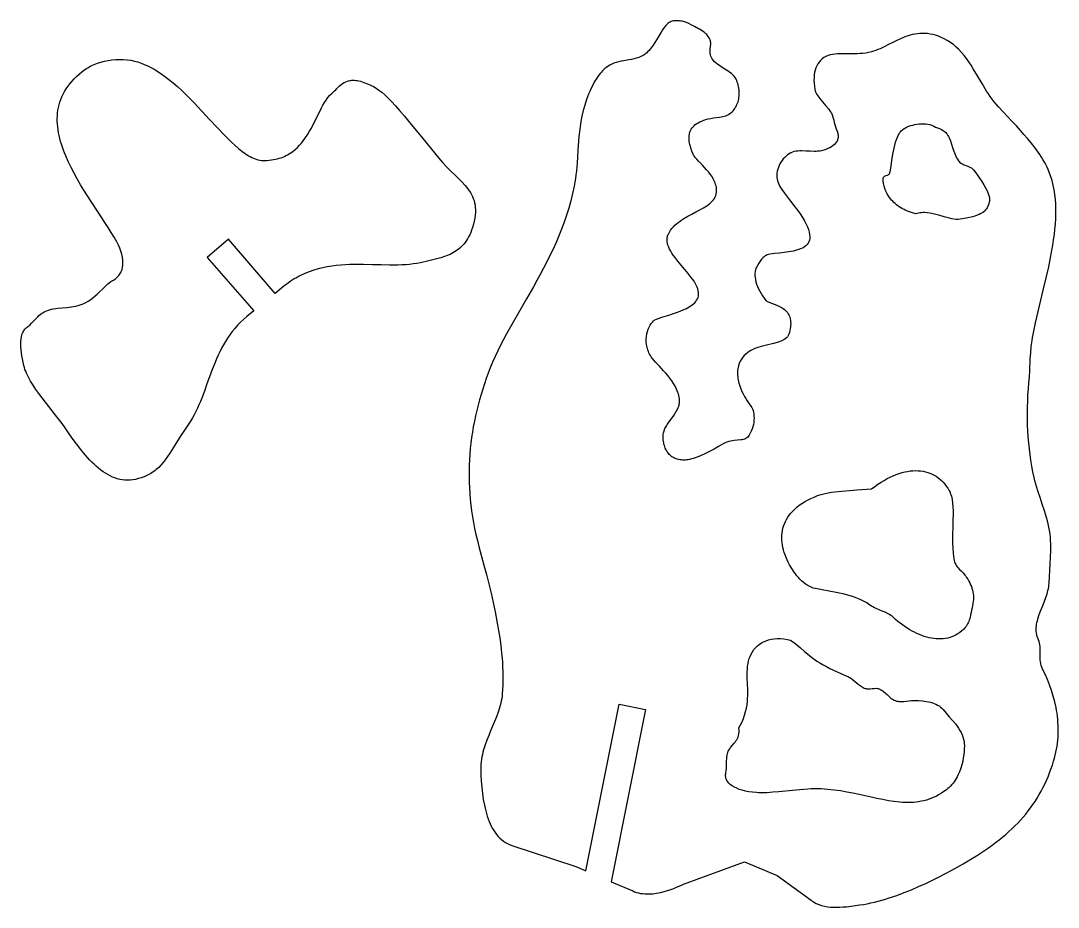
# Model space of a CAD drawing. Extents: x 0 to 377, y 0 to 143.
# Drawn here: x 205.4 to 263.2, y 49.3 to 98.7 of the extents above; entities that cross this region are included whole.
import ezdxf

# ---------------------------------------------------------------- set-up
doc = ezdxf.new("R2010")
doc.units = 0
doc.layers.get('0').update_dxf_attribs({"color": 1, "linetype": 'CONTINUOUS'})

msp = doc.modelspace()

# ---------------------------------------------------------------- linework, layer by layer
for points in [[(236.321, 51.529), (236.883, 51.287), (236.888, 51.285), (238.737, 60.577), (240.21, 60.284), (238.299, 50.678), (239.496, 50.164), (239.605, 50.121), (239.716, 50.085), (239.827, 50.056), (239.94, 50.033), (240.052, 50.016), (240.165, 50.005), (240.278, 49.999), (240.39, 49.999), (240.502, 50.003), (240.613, 50.011), (240.723, 50.023), (240.832, 50.039), (241.044, 50.079), (241.248, 50.129), (241.441, 50.186), (241.622, 50.248), (241.788, 50.31), (241.938, 50.371), (242.179, 50.477), (242.33, 50.541), (245.737, 51.783), (247.556, 51.028), (249.439, 49.646), (249.509, 49.597), (249.579, 49.553), (249.724, 49.475), (249.874, 49.41), (250.028, 49.358), (250.187, 49.318), (250.35, 49.289), (250.518, 49.269), (250.688, 49.259), (250.863, 49.256), (251.04, 49.261), (251.221, 49.272), (251.405, 49.288), (251.779, 49.333), (252.163, 49.387), (252.364, 49.418), (252.566, 49.456), (252.77, 49.498), (252.975, 49.545), (253.18, 49.597), (253.387, 49.654), (253.594, 49.714), (253.8, 49.779), (254.214, 49.919), (254.625, 50.071), (255.032, 50.234), (255.433, 50.406), (255.827, 50.584), (256.21, 50.766), (256.582, 50.952), (256.941, 51.138), (257.285, 51.322), (257.611, 51.503), (257.918, 51.678), (258.204, 51.846), (258.44, 51.988), (258.669, 52.131), (258.892, 52.275), (259.109, 52.42), (259.32, 52.566), (259.525, 52.714), (259.724, 52.863), (259.917, 53.013), (260.104, 53.165), (260.286, 53.319), (260.461, 53.475), (260.632, 53.633), (260.796, 53.793), (260.955, 53.955), (261.109, 54.12), (261.258, 54.287), (261.401, 54.457), (261.539, 54.629), (261.671, 54.805), (261.799, 54.983), (261.922, 55.165), (262.039, 55.35), (262.152, 55.538), (262.26, 55.73), (262.364, 55.926), (262.462, 56.125), (262.556, 56.328), (262.646, 56.535), (262.731, 56.747), (262.811, 56.962), (262.888, 57.182), (262.959, 57.407), (263.008, 57.575), (263.052, 57.743), (263.09, 57.911), (263.123, 58.079), (263.151, 58.247), (263.174, 58.415), (263.192, 58.583), (263.205, 58.751), (263.213, 58.918), (263.217, 59.085), (263.216, 59.251), (263.211, 59.418), (263.201, 59.583), (263.187, 59.748), (263.169, 59.912), (263.148, 60.076), (263.122, 60.239), (263.092, 60.401), (263.023, 60.722), (262.939, 61.039), (262.842, 61.351), (262.733, 61.659), (262.612, 61.961), (262.481, 62.257), (262.34, 62.546), (262.297, 62.645), (262.264, 62.746), (262.241, 62.849), (262.225, 62.954), (262.216, 63.06), (262.212, 63.167), (262.213, 63.381), (262.215, 63.592), (262.213, 63.696), (262.207, 63.797), (262.196, 63.897), (262.178, 63.993), (262.151, 64.086), (262.115, 64.175), (262.074, 64.268), (262.042, 64.362), (262.018, 64.457), (262.001, 64.553), (261.991, 64.648), (261.988, 64.745), (261.991, 64.842), (261.999, 64.939), (262.012, 65.037), (262.031, 65.135), (262.053, 65.233), (262.08, 65.332), (262.142, 65.531), (262.214, 65.73), (262.372, 66.13), (262.451, 66.331), (262.526, 66.531), (262.591, 66.731), (262.645, 66.93), (262.666, 67.03), (262.683, 67.129), (262.695, 67.228), (262.702, 67.326), (262.72, 67.687), (262.744, 68.05), (262.768, 68.415), (262.789, 68.782), (262.8, 69.152), (262.801, 69.337), (262.798, 69.523), (262.789, 69.71), (262.776, 69.897), (262.757, 70.084), (262.731, 70.273), (262.699, 70.454), (262.66, 70.635), (262.615, 70.817), (262.564, 71), (262.451, 71.366), (262.328, 71.735), (262.201, 72.106), (262.078, 72.48), (262.02, 72.667), (261.966, 72.855), (261.916, 73.044), (261.871, 73.233), (261.805, 73.55), (261.745, 73.869), (261.692, 74.189), (261.646, 74.511), (261.606, 74.835), (261.572, 75.16), (261.545, 75.487), (261.525, 75.816), (261.51, 76.147), (261.502, 76.479), (261.5, 76.814), (261.504, 77.15), (261.514, 77.488), (261.53, 77.828), (261.552, 78.17), (261.58, 78.513), (261.605, 78.84), (261.624, 79.172), (261.659, 79.848), (261.683, 80.189), (261.714, 80.531), (261.758, 80.87), (261.785, 81.039), (261.817, 81.207), (261.954, 81.847), (262.099, 82.484), (262.4, 83.747), (262.547, 84.37), (262.684, 84.987), (262.809, 85.596), (262.865, 85.897), (262.916, 86.195), (262.961, 86.491), (263, 86.785), (263.033, 87.075), (263.058, 87.363), (263.076, 87.648), (263.085, 87.929), (263.086, 88.207), (263.076, 88.481), (263.057, 88.752), (263.028, 89.019), (262.987, 89.282), (262.934, 89.541), (262.869, 89.795), (262.791, 90.045), (262.7, 90.291), (262.649, 90.412), (262.595, 90.532), (262.524, 90.677), (262.447, 90.821), (262.366, 90.962), (262.28, 91.101), (262.19, 91.239), (262.098, 91.374), (261.905, 91.638), (261.707, 91.892), (261.506, 92.135), (261.307, 92.366), (261.115, 92.585), (260.882, 92.84), (260.638, 93.096), (260.388, 93.356), (260.138, 93.621), (259.891, 93.894), (259.771, 94.034), (259.653, 94.177), (259.539, 94.323), (259.429, 94.472), (259.323, 94.624), (259.223, 94.781), (258.968, 95.207), (258.722, 95.626), (258.477, 96.03), (258.354, 96.226), (258.228, 96.415), (258.099, 96.597), (257.966, 96.771), (257.828, 96.937), (257.684, 97.093), (257.533, 97.238), (257.374, 97.373), (257.292, 97.436), (257.207, 97.496), (257.12, 97.552), (257.03, 97.605), (256.861, 97.696), (256.695, 97.773), (256.534, 97.838), (256.376, 97.891), (256.222, 97.932), (256.072, 97.963), (255.924, 97.984), (255.78, 97.996), (255.638, 97.998), (255.5, 97.993), (255.364, 97.979), (255.23, 97.958), (255.099, 97.931), (254.969, 97.898), (254.842, 97.86), (254.716, 97.817), (254.592, 97.77), (254.47, 97.719), (254.228, 97.609), (253.989, 97.492), (253.753, 97.373), (253.518, 97.257), (253.282, 97.147), (253.163, 97.097), (253.044, 97.05), (252.924, 97.007), (252.803, 96.969), (252.648, 96.931), (252.49, 96.902), (252.329, 96.882), (252.167, 96.869), (252.004, 96.862), (251.841, 96.859), (251.518, 96.862), (251.205, 96.864), (251.054, 96.862), (250.908, 96.856), (250.768, 96.844), (250.634, 96.825), (250.508, 96.798), (250.389, 96.761), (250.267, 96.708), (250.155, 96.646), (250.054, 96.574), (249.964, 96.493), (249.884, 96.403), (249.815, 96.304), (249.755, 96.196), (249.706, 96.08), (249.666, 95.956), (249.636, 95.824), (249.615, 95.684), (249.604, 95.537), (249.602, 95.382), (249.609, 95.22), (249.624, 95.051), (249.649, 94.876), (249.665, 94.804), (249.691, 94.731), (249.725, 94.658), (249.767, 94.585), (249.815, 94.512), (249.869, 94.437), (249.99, 94.285), (250.264, 93.965), (250.403, 93.794), (250.469, 93.705), (250.533, 93.614), (250.565, 93.562), (250.593, 93.508), (250.637, 93.396), (250.672, 93.279), (250.701, 93.159), (250.728, 93.036), (250.758, 92.913), (250.795, 92.79), (250.845, 92.668), (250.896, 92.545), (250.929, 92.429), (250.94, 92.374), (250.946, 92.32), (250.949, 92.268), (250.947, 92.218), (250.942, 92.17), (250.933, 92.123), (250.921, 92.077), (250.905, 92.033), (250.864, 91.95), (250.81, 91.874), (250.744, 91.803), (250.667, 91.737), (250.58, 91.678), (250.484, 91.623), (250.379, 91.574), (250.266, 91.53), (250.147, 91.491), (250.021, 91.457), (249.924, 91.437), (249.822, 91.425), (249.716, 91.419), (249.607, 91.418), (249.382, 91.426), (249.154, 91.439), (248.928, 91.446), (248.817, 91.444), (248.709, 91.437), (248.604, 91.424), (248.503, 91.403), (248.407, 91.372), (248.316, 91.332), (248.223, 91.278), (248.133, 91.217), (248.048, 91.149), (247.968, 91.075), (247.893, 90.995), (247.824, 90.91), (247.762, 90.82), (247.706, 90.726), (247.657, 90.627), (247.615, 90.526), (247.581, 90.422), (247.556, 90.315), (247.539, 90.206), (247.532, 90.096), (247.534, 89.985), (247.546, 89.873), (247.566, 89.781), (247.596, 89.687), (247.635, 89.592), (247.684, 89.494), (247.74, 89.395), (247.804, 89.293), (247.951, 89.083), (248.117, 88.864), (248.298, 88.634), (248.485, 88.394), (248.675, 88.143), (248.825, 87.928), (248.956, 87.728), (249.067, 87.541), (249.16, 87.367), (249.234, 87.205), (249.291, 87.055), (249.332, 86.917), (249.357, 86.789), (249.367, 86.672), (249.362, 86.564), (249.344, 86.466), (249.313, 86.376), (249.27, 86.295), (249.215, 86.222), (249.15, 86.156), (249.075, 86.097), (248.991, 86.045), (248.898, 85.998), (248.798, 85.957), (248.691, 85.92), (248.577, 85.888), (248.458, 85.86), (248.335, 85.835), (248.207, 85.813), (247.943, 85.776), (247.672, 85.744), (247.4, 85.714), (247.132, 85.681), (247.06, 85.667), (246.993, 85.646), (246.93, 85.618), (246.872, 85.583), (246.817, 85.544), (246.767, 85.5), (246.72, 85.452), (246.676, 85.401), (246.597, 85.293), (246.528, 85.183), (246.408, 84.979), (246.369, 84.901), (246.339, 84.814), (246.32, 84.718), (246.31, 84.615), (246.311, 84.505), (246.32, 84.389), (246.34, 84.268), (246.368, 84.144), (246.406, 84.016), (246.453, 83.886), (246.509, 83.754), (246.575, 83.623), (246.649, 83.491), (246.731, 83.361), (246.823, 83.233), (246.923, 83.108), (246.952, 83.08), (246.992, 83.053), (247.041, 83.026), (247.097, 83), (247.228, 82.947), (247.375, 82.892), (247.531, 82.833), (247.684, 82.766), (247.758, 82.73), (247.828, 82.691), (247.892, 82.649), (247.951, 82.604), (248.013, 82.548), (248.069, 82.489), (248.119, 82.429), (248.162, 82.365), (248.2, 82.299), (248.232, 82.229), (248.258, 82.156), (248.278, 82.079), (248.293, 81.999), (248.301, 81.914), (248.304, 81.825), (248.301, 81.732), (248.292, 81.633), (248.278, 81.53), (248.258, 81.421), (248.232, 81.307), (248.205, 81.222), (248.166, 81.145), (248.118, 81.076), (248.061, 81.015), (247.994, 80.96), (247.92, 80.911), (247.839, 80.867), (247.75, 80.828), (247.656, 80.793), (247.557, 80.761), (247.345, 80.704), (246.886, 80.597), (246.651, 80.536), (246.534, 80.501), (246.419, 80.463), (246.306, 80.42), (246.195, 80.372), (246.088, 80.318), (245.985, 80.257), (245.887, 80.189), (245.795, 80.114), (245.708, 80.029), (245.629, 79.936), (245.556, 79.832), (245.493, 79.718), (245.437, 79.592), (245.392, 79.454), (245.372, 79.374), (245.357, 79.294), (245.346, 79.213), (245.339, 79.132), (245.336, 79.051), (245.337, 78.97), (245.351, 78.808), (245.377, 78.648), (245.415, 78.489), (245.462, 78.333), (245.519, 78.18), (245.582, 78.033), (245.65, 77.89), (245.722, 77.754), (245.797, 77.626), (245.872, 77.505), (245.947, 77.393), (246.087, 77.199), (246.132, 77.131), (246.171, 77.052), (246.203, 76.963), (246.229, 76.867), (246.247, 76.763), (246.258, 76.653), (246.262, 76.539), (246.258, 76.421), (246.245, 76.301), (246.224, 76.179), (246.195, 76.057), (246.157, 75.936), (246.109, 75.817), (246.052, 75.7), (245.985, 75.589), (245.909, 75.482), (245.862, 75.435), (245.808, 75.398), (245.746, 75.37), (245.676, 75.35), (245.6, 75.335), (245.519, 75.324), (245.342, 75.309), (245.15, 75.292), (245.051, 75.279), (244.949, 75.262), (244.847, 75.237), (244.744, 75.205), (244.642, 75.163), (244.541, 75.109), (244.281, 74.957), (244.03, 74.814), (243.786, 74.682), (243.548, 74.562), (243.318, 74.456), (243.094, 74.365), (242.984, 74.326), (242.876, 74.292), (242.769, 74.262), (242.664, 74.237), (242.581, 74.222), (242.499, 74.21), (242.42, 74.203), (242.342, 74.201), (242.267, 74.202), (242.193, 74.207), (242.121, 74.216), (242.052, 74.23), (241.984, 74.247), (241.92, 74.268), (241.857, 74.293), (241.797, 74.321), (241.739, 74.353), (241.683, 74.389), (241.631, 74.428), (241.581, 74.471), (241.533, 74.518), (241.489, 74.567), (241.447, 74.62), (241.408, 74.677), (241.373, 74.736), (241.34, 74.799), (241.31, 74.865), (241.284, 74.934), (241.261, 75.006), (241.241, 75.08), (241.224, 75.158), (241.211, 75.239), (241.202, 75.322), (241.196, 75.408), (241.195, 75.588), (241.2, 75.649), (241.21, 75.71), (241.225, 75.771), (241.245, 75.832), (241.296, 75.954), (241.361, 76.075), (241.437, 76.196), (241.52, 76.318), (241.697, 76.564), (241.785, 76.688), (241.868, 76.813), (241.944, 76.941), (242.009, 77.069), (242.037, 77.135), (242.061, 77.2), (242.08, 77.266), (242.095, 77.333), (242.105, 77.401), (242.11, 77.469), (242.109, 77.537), (242.102, 77.607), (242.086, 77.702), (242.066, 77.795), (242.041, 77.886), (242.013, 77.975), (241.98, 78.062), (241.945, 78.148), (241.864, 78.314), (241.773, 78.473), (241.673, 78.626), (241.565, 78.773), (241.452, 78.915), (241.336, 79.051), (241.218, 79.183), (240.986, 79.433), (240.769, 79.668), (240.672, 79.78), (240.584, 79.89), (240.532, 79.963), (240.484, 80.037), (240.442, 80.112), (240.404, 80.188), (240.371, 80.264), (240.343, 80.34), (240.318, 80.417), (240.298, 80.494), (240.282, 80.571), (240.27, 80.647), (240.256, 80.799), (240.256, 80.948), (240.268, 81.094), (240.291, 81.234), (240.324, 81.368), (240.365, 81.494), (240.414, 81.612), (240.47, 81.719), (240.53, 81.816), (240.594, 81.901), (240.66, 81.972), (240.688, 81.994), (240.727, 82.017), (240.831, 82.063), (240.968, 82.112), (241.13, 82.165), (241.513, 82.282), (241.722, 82.349), (241.936, 82.422), (242.149, 82.502), (242.356, 82.591), (242.455, 82.639), (242.551, 82.689), (242.642, 82.741), (242.729, 82.796), (242.809, 82.854), (242.884, 82.914), (242.951, 82.977), (243.011, 83.043), (243.062, 83.113), (243.104, 83.185), (243.137, 83.261), (243.159, 83.34), (243.167, 83.389), (243.171, 83.438), (243.169, 83.538), (243.154, 83.64), (243.127, 83.743), (243.088, 83.848), (243.039, 83.954), (242.98, 84.061), (242.914, 84.17), (242.84, 84.279), (242.76, 84.389), (242.585, 84.611), (242.397, 84.836), (242.206, 85.062), (242.017, 85.288), (241.841, 85.513), (241.759, 85.626), (241.684, 85.738), (241.616, 85.849), (241.555, 85.96), (241.504, 86.07), (241.463, 86.179), (241.433, 86.287), (241.415, 86.394), (241.41, 86.5), (241.419, 86.604), (241.429, 86.656), (241.443, 86.707), (241.462, 86.758), (241.484, 86.809), (241.542, 86.917), (241.608, 87.019), (241.682, 87.116), (241.762, 87.208), (241.848, 87.295), (241.939, 87.377), (242.036, 87.456), (242.136, 87.531), (242.24, 87.602), (242.347, 87.671), (242.567, 87.801), (242.792, 87.923), (243.015, 88.04), (243.233, 88.155), (243.44, 88.271), (243.63, 88.39), (243.718, 88.452), (243.8, 88.516), (243.876, 88.582), (243.944, 88.651), (244.005, 88.722), (244.058, 88.797), (244.101, 88.876), (244.135, 88.959), (244.158, 89.046), (244.171, 89.138), (244.174, 89.228), (244.17, 89.317), (244.16, 89.404), (244.144, 89.49), (244.121, 89.574), (244.094, 89.657), (244.062, 89.738), (244.025, 89.817), (243.984, 89.895), (243.94, 89.972), (243.841, 90.12), (243.733, 90.262), (243.619, 90.398), (243.502, 90.527), (243.384, 90.65), (243.164, 90.878), (243.067, 90.982), (242.983, 91.079), (242.916, 91.171), (242.89, 91.214), (242.87, 91.255), (242.794, 91.437), (242.731, 91.617), (242.682, 91.793), (242.664, 91.88), (242.65, 91.965), (242.64, 92.05), (242.636, 92.132), (242.636, 92.214), (242.643, 92.293), (242.654, 92.371), (242.672, 92.446), (242.696, 92.52), (242.727, 92.591), (242.764, 92.66), (242.809, 92.727), (242.861, 92.791), (242.921, 92.852), (242.988, 92.91), (243.064, 92.965), (243.148, 93.017), (243.241, 93.066), (243.343, 93.112), (243.455, 93.154), (243.576, 93.192), (243.706, 93.227), (243.847, 93.258), (243.999, 93.285), (244.161, 93.307), (244.333, 93.326), (244.429, 93.338), (244.52, 93.356), (244.607, 93.379), (244.689, 93.409), (244.767, 93.443), (244.841, 93.483), (244.91, 93.528), (244.975, 93.577), (245.036, 93.63), (245.092, 93.687), (245.145, 93.748), (245.192, 93.813), (245.236, 93.881), (245.275, 93.951), (245.31, 94.025), (245.341, 94.101), (245.367, 94.179), (245.389, 94.26), (245.407, 94.341), (245.421, 94.425), (245.43, 94.51), (245.436, 94.595), (245.437, 94.681), (245.434, 94.768), (245.427, 94.855), (245.415, 94.942), (245.4, 95.029), (245.38, 95.114), (245.356, 95.2), (245.329, 95.284), (245.297, 95.366), (245.26, 95.447), (245.212, 95.533), (245.152, 95.612), (245.081, 95.686), (245.001, 95.756), (244.914, 95.822), (244.822, 95.886), (244.626, 96.011), (244.425, 96.136), (244.327, 96.202), (244.233, 96.27), (244.143, 96.342), (244.061, 96.418), (243.986, 96.5), (243.921, 96.589), (243.883, 96.656), (243.855, 96.725), (243.835, 96.794), (243.823, 96.863), (243.816, 96.933), (243.815, 97.002), (243.823, 97.14), (243.836, 97.275), (243.845, 97.404), (243.844, 97.467), (243.84, 97.527), (243.829, 97.585), (243.811, 97.641), (243.781, 97.708), (243.747, 97.771), (243.709, 97.829), (243.668, 97.884), (243.625, 97.934), (243.58, 97.981), (243.487, 98.064), (243.394, 98.132), (243.306, 98.187), (243.228, 98.23), (243.164, 98.262), (242.933, 98.378), (242.757, 98.473), (242.618, 98.549), (242.5, 98.608), (242.444, 98.631), (242.386, 98.65), (242.325, 98.667), (242.258, 98.68), (242.184, 98.69), (242.1, 98.697), (241.896, 98.705), (241.828, 98.703), (241.763, 98.694), (241.702, 98.68), (241.643, 98.659), (241.587, 98.634), (241.533, 98.602), (241.482, 98.567), (241.432, 98.526), (241.384, 98.481), (241.338, 98.432), (241.249, 98.324), (241.164, 98.202), (241.081, 98.07), (240.913, 97.785), (240.826, 97.636), (240.733, 97.485), (240.635, 97.336), (240.527, 97.19), (240.41, 97.049), (240.348, 96.982), (240.282, 96.917), (240.234, 96.875), (240.183, 96.836), (240.13, 96.8), (240.074, 96.766), (239.957, 96.708), (239.832, 96.659), (239.701, 96.618), (239.565, 96.583), (239.426, 96.552), (239.284, 96.525), (238.998, 96.473), (238.857, 96.445), (238.718, 96.415), (238.584, 96.379), (238.454, 96.338), (238.332, 96.288), (238.217, 96.23), (238.132, 96.177), (238.049, 96.119), (237.97, 96.056), (237.893, 95.988), (237.82, 95.917), (237.749, 95.841), (237.68, 95.761), (237.615, 95.677), (237.551, 95.59), (237.49, 95.5), (237.374, 95.312), (237.267, 95.114), (237.166, 94.909), (237.099, 94.759), (237.036, 94.609), (236.977, 94.457), (236.923, 94.305), (236.825, 93.999), (236.742, 93.694), (236.671, 93.391), (236.613, 93.093), (236.565, 92.801), (236.527, 92.517), (236.496, 92.243), (236.473, 91.981), (236.441, 91.502), (236.42, 91.095), (236.401, 90.775), (236.382, 90.555), (236.359, 90.336), (236.331, 90.119), (236.3, 89.905), (236.266, 89.692), (236.228, 89.481), (236.141, 89.065), (236.042, 88.657), (235.931, 88.255), (235.808, 87.859), (235.675, 87.47), (235.533, 87.087), (235.382, 86.71), (235.223, 86.339), (235.058, 85.972), (234.886, 85.611), (234.708, 85.255), (234.527, 84.902), (234.341, 84.555), (234.153, 84.211), (233.963, 83.87), (233.58, 83.199), (233.199, 82.54), (232.827, 81.89), (232.47, 81.247), (232.299, 80.927), (232.135, 80.609), (231.978, 80.291), (231.83, 79.973), (231.689, 79.656), (231.559, 79.338), (231.446, 79.045), (231.338, 78.75), (231.235, 78.455), (231.138, 78.159), (231.046, 77.862), (230.96, 77.564), (230.879, 77.265), (230.804, 76.966), (230.734, 76.665), (230.671, 76.364), (230.613, 76.061), (230.561, 75.757), (230.516, 75.452), (230.477, 75.146), (230.444, 74.839), (230.417, 74.53), (230.397, 74.22), (230.383, 73.909), (230.376, 73.596), (230.376, 73.282), (230.382, 72.966), (230.395, 72.649), (230.415, 72.331), (230.443, 72.011), (230.477, 71.689), (230.519, 71.365), (230.568, 71.04), (230.624, 70.713), (230.688, 70.385), (230.759, 70.054), (230.838, 69.722), (230.924, 69.388), (231.205, 68.34), (231.342, 67.816), (231.474, 67.293), (231.601, 66.77), (231.72, 66.249), (231.831, 65.728), (231.933, 65.21), (232.023, 64.693), (232.101, 64.179), (232.165, 63.667), (232.191, 63.412), (232.213, 63.157), (232.231, 62.904), (232.245, 62.651), (232.254, 62.4), (232.259, 62.149), (232.258, 61.899), (232.253, 61.65), (232.243, 61.402), (232.227, 61.155), (232.214, 61.028), (232.196, 60.9), (232.173, 60.772), (232.144, 60.644), (232.112, 60.516), (232.075, 60.388), (231.992, 60.131), (231.897, 59.873), (231.794, 59.615), (231.577, 59.096), (231.469, 58.834), (231.367, 58.572), (231.272, 58.309), (231.188, 58.044), (231.152, 57.911), (231.119, 57.778), (231.091, 57.644), (231.067, 57.51), (231.049, 57.376), (231.037, 57.241), (231.03, 57.106), (231.03, 56.97), (231.041, 56.63), (231.06, 56.288), (231.086, 55.947), (231.123, 55.608), (231.171, 55.275), (231.231, 54.95), (231.265, 54.791), (231.304, 54.635), (231.346, 54.483), (231.391, 54.334), (231.441, 54.189), (231.495, 54.048), (231.553, 53.912), (231.615, 53.781), (231.682, 53.655), (231.754, 53.535), (231.83, 53.42), (231.911, 53.312), (231.998, 53.21), (232.09, 53.115), (232.187, 53.027), (232.29, 52.947), (232.399, 52.874), (232.514, 52.809), (232.634, 52.753), (232.761, 52.706), (236.321, 51.529)], [(205.785, 81.648), (205.836, 81.685), (205.886, 81.728), (205.989, 81.829), (206.209, 82.068), (206.332, 82.194), (206.397, 82.255), (206.466, 82.313), (206.538, 82.369), (206.613, 82.421), (206.693, 82.467), (206.777, 82.509), (206.881, 82.55), (206.989, 82.583), (207.101, 82.61), (207.217, 82.633), (207.335, 82.65), (207.456, 82.665), (207.704, 82.688), (207.956, 82.711), (208.209, 82.74), (208.335, 82.76), (208.459, 82.785), (208.582, 82.815), (208.703, 82.852), (208.861, 82.914), (209.011, 82.986), (209.152, 83.068), (209.287, 83.157), (209.414, 83.253), (209.535, 83.352), (209.649, 83.454), (209.759, 83.556), (209.962, 83.757), (210.15, 83.941), (210.238, 84.023), (210.324, 84.095), (210.408, 84.156), (210.49, 84.204), (210.553, 84.238), (210.612, 84.275), (210.668, 84.315), (210.72, 84.358), (210.769, 84.403), (210.814, 84.451), (210.856, 84.502), (210.895, 84.555), (210.93, 84.61), (210.961, 84.668), (210.989, 84.727), (211.013, 84.79), (211.034, 84.854), (211.051, 84.92), (211.065, 84.988), (211.075, 85.058), (211.084, 85.203), (211.079, 85.355), (211.059, 85.513), (211.025, 85.676), (210.975, 85.845), (210.911, 86.018), (210.832, 86.194), (210.739, 86.374), (210.591, 86.63), (210.43, 86.894), (210.259, 87.167), (210.078, 87.446), (209.698, 88.025), (209.304, 88.626), (209.107, 88.934), (208.911, 89.246), (208.72, 89.561), (208.535, 89.879), (208.358, 90.2), (208.19, 90.522), (208.034, 90.845), (207.892, 91.169), (207.826, 91.331), (207.765, 91.493), (207.707, 91.655), (207.655, 91.816), (207.607, 91.978), (207.564, 92.139), (207.526, 92.299), (207.494, 92.46), (207.467, 92.619), (207.447, 92.778), (207.432, 92.937), (207.424, 93.094), (207.423, 93.251), (207.428, 93.407), (207.441, 93.562), (207.461, 93.716), (207.488, 93.869), (207.523, 94.02), (207.567, 94.171), (207.618, 94.32), (207.679, 94.468), (207.747, 94.614), (207.825, 94.759), (207.912, 94.902), (208.009, 95.044), (208.115, 95.183), (208.231, 95.321), (208.357, 95.458), (208.494, 95.592), (208.641, 95.724), (208.799, 95.854), (208.969, 95.982), (209.046, 96.036), (209.126, 96.087), (209.295, 96.181), (209.473, 96.265), (209.661, 96.338), (209.856, 96.4), (210.056, 96.451), (210.262, 96.491), (210.471, 96.521), (210.682, 96.539), (210.893, 96.546), (211.104, 96.541), (211.313, 96.525), (211.518, 96.497), (211.719, 96.458), (211.914, 96.406), (212.102, 96.343), (212.236, 96.29), (212.368, 96.232), (212.5, 96.17), (212.631, 96.103), (212.761, 96.033), (212.889, 95.958), (213.144, 95.797), (213.395, 95.622), (213.641, 95.435), (213.884, 95.237), (214.124, 95.03), (214.36, 94.814), (214.592, 94.592), (214.821, 94.364), (215.047, 94.133), (215.488, 93.665), (215.917, 93.198), (216.335, 92.745), (216.741, 92.317), (216.94, 92.116), (217.137, 91.925), (217.331, 91.746), (217.523, 91.581), (217.713, 91.43), (217.9, 91.295), (218.086, 91.178), (218.178, 91.127), (218.269, 91.081), (218.36, 91.039), (218.45, 91.003), (218.54, 90.972), (218.63, 90.947), (218.719, 90.928), (218.807, 90.915), (218.895, 90.908), (218.983, 90.908), (219.113, 90.914), (219.239, 90.924), (219.36, 90.939), (219.476, 90.957), (219.588, 90.979), (219.695, 91.004), (219.798, 91.033), (219.897, 91.065), (219.992, 91.1), (220.083, 91.138), (220.171, 91.179), (220.255, 91.222), (220.412, 91.316), (220.557, 91.418), (220.691, 91.527), (220.814, 91.642), (220.927, 91.761), (221.032, 91.884), (221.129, 92.009), (221.22, 92.134), (221.386, 92.381), (221.49, 92.547), (221.586, 92.712), (221.675, 92.878), (221.759, 93.042), (221.918, 93.367), (222.073, 93.684), (222.152, 93.838), (222.234, 93.989), (222.321, 94.136), (222.413, 94.278), (222.513, 94.415), (222.621, 94.547), (222.739, 94.674), (222.868, 94.794), (222.941, 94.86), (223.013, 94.929), (223.159, 95.069), (223.236, 95.136), (223.318, 95.199), (223.406, 95.255), (223.502, 95.304), (223.607, 95.343), (223.663, 95.358), (223.723, 95.37), (223.785, 95.379), (223.85, 95.384), (223.919, 95.385), (223.992, 95.382), (224.068, 95.375), (224.148, 95.364), (224.233, 95.347), (224.321, 95.326), (224.415, 95.3), (224.512, 95.268), (224.723, 95.187), (224.887, 95.114), (225.043, 95.034), (225.196, 94.943), (225.349, 94.838), (225.508, 94.715), (225.674, 94.57), (225.854, 94.398), (226.05, 94.197), (226.267, 93.962), (226.508, 93.689), (226.778, 93.374), (227.081, 93.015), (227.8, 92.143), (228.698, 91.044), (228.809, 90.912), (228.921, 90.784), (229.144, 90.545), (229.364, 90.322), (229.578, 90.113), (229.783, 89.912), (229.976, 89.716), (230.154, 89.521), (230.236, 89.423), (230.313, 89.324), (230.385, 89.223), (230.451, 89.119), (230.512, 89.014), (230.565, 88.904), (230.612, 88.792), (230.652, 88.675), (230.684, 88.553), (230.708, 88.427), (230.723, 88.295), (230.73, 88.156), (230.728, 88.011), (230.716, 87.859), (230.694, 87.7), (230.662, 87.532), (230.619, 87.356), (230.565, 87.171), (230.518, 87.029), (230.467, 86.896), (230.412, 86.771), (230.353, 86.653), (230.292, 86.542), (230.226, 86.439), (230.158, 86.342), (230.086, 86.251), (230.012, 86.167), (229.934, 86.088), (229.854, 86.015), (229.77, 85.947), (229.685, 85.884), (229.596, 85.826), (229.505, 85.771), (229.411, 85.721), (229.316, 85.674), (229.218, 85.631), (229.015, 85.553), (228.805, 85.486), (228.587, 85.425), (228.363, 85.37), (228.134, 85.317), (227.661, 85.21), (227.467, 85.169), (227.266, 85.137), (227.059, 85.113), (226.847, 85.095), (226.629, 85.084), (226.407, 85.077), (225.949, 85.076), (225.475, 85.086), (224.989, 85.098), (224.494, 85.108), (223.991, 85.106), (223.738, 85.1), (223.484, 85.088), (223.23, 85.07), (222.976, 85.046), (222.723, 85.013), (222.47, 84.972), (222.218, 84.922), (221.968, 84.861), (221.72, 84.789), (221.473, 84.705), (221.229, 84.608), (220.988, 84.498), (220.869, 84.437), (220.751, 84.373), (220.633, 84.304), (220.517, 84.232), (220.401, 84.156), (220.286, 84.075), (220.173, 83.99), (220.06, 83.901), (219.56, 83.492), (216.969, 86.517), (215.775, 85.504), (218.387, 82.533), (217.985, 82.204), (217.802, 82.047), (217.629, 81.885), (217.468, 81.717), (217.316, 81.546), (217.174, 81.37), (217.04, 81.19), (216.915, 81.006), (216.797, 80.82), (216.687, 80.63), (216.583, 80.438), (216.485, 80.244), (216.392, 80.047), (216.303, 79.849), (216.219, 79.65), (216.061, 79.249), (215.913, 78.847), (215.769, 78.446), (215.625, 78.049), (215.477, 77.658), (215.4, 77.466), (215.32, 77.276), (215.236, 77.09), (215.148, 76.906), (215.056, 76.727), (214.958, 76.55), (214.855, 76.379), (214.745, 76.211), (214.519, 75.877), (214.318, 75.57), (213.977, 75.033), (213.694, 74.587), (213.567, 74.394), (213.445, 74.219), (213.325, 74.06), (213.203, 73.916), (213.077, 73.785), (212.943, 73.666), (212.872, 73.61), (212.798, 73.557), (212.72, 73.506), (212.638, 73.456), (212.461, 73.362), (212.263, 73.274), (212.101, 73.212), (211.943, 73.163), (211.787, 73.125), (211.634, 73.098), (211.484, 73.082), (211.336, 73.077), (211.191, 73.082), (211.048, 73.097), (210.908, 73.123), (210.769, 73.157), (210.632, 73.201), (210.497, 73.254), (210.364, 73.316), (210.233, 73.386), (210.103, 73.464), (209.975, 73.551), (209.847, 73.644), (209.721, 73.746), (209.597, 73.854), (209.473, 73.969), (209.35, 74.09), (209.227, 74.218), (209.106, 74.352), (208.984, 74.491), (208.743, 74.786), (208.503, 75.1), (208.262, 75.431), (208.021, 75.777), (207.861, 76.004), (207.69, 76.235), (207.326, 76.707), (206.949, 77.186), (206.579, 77.667), (206.402, 77.906), (206.235, 78.142), (206.08, 78.375), (205.939, 78.605), (205.814, 78.83), (205.759, 78.94), (205.708, 79.049), (205.663, 79.156), (205.624, 79.261), (205.591, 79.365), (205.565, 79.467), (205.485, 79.839), (205.452, 80.017), (205.426, 80.19), (205.406, 80.356), (205.393, 80.515), (205.388, 80.667), (205.391, 80.812), (205.403, 80.949), (205.424, 81.077), (205.456, 81.197), (205.498, 81.307), (205.551, 81.408), (205.583, 81.454), (205.617, 81.499), (205.654, 81.54), (205.694, 81.579), (205.738, 81.615), (205.785, 81.648)], [(255.271, 87.937), (255.152, 87.967), (255.038, 88), (254.928, 88.038), (254.822, 88.079), (254.72, 88.123), (254.622, 88.17), (254.529, 88.22), (254.44, 88.272), (254.355, 88.328), (254.274, 88.385), (254.197, 88.445), (254.124, 88.507), (254.055, 88.57), (253.99, 88.636), (253.929, 88.702), (253.872, 88.77), (253.769, 88.909), (253.681, 89.052), (253.609, 89.196), (253.551, 89.34), (253.507, 89.482), (253.477, 89.622), (253.462, 89.759), (253.459, 89.889), (253.464, 89.934), (253.476, 89.969), (253.493, 89.996), (253.514, 90.017), (253.539, 90.033), (253.568, 90.045), (253.631, 90.064), (253.696, 90.087), (253.728, 90.102), (253.758, 90.123), (253.785, 90.151), (253.809, 90.186), (253.829, 90.23), (253.845, 90.286), (253.898, 90.585), (253.948, 90.914), (254.002, 91.257), (254.032, 91.429), (254.066, 91.599), (254.104, 91.764), (254.147, 91.924), (254.196, 92.075), (254.252, 92.217), (254.315, 92.346), (254.35, 92.406), (254.387, 92.462), (254.426, 92.514), (254.468, 92.562), (254.512, 92.605), (254.559, 92.644), (254.626, 92.69), (254.705, 92.735), (254.794, 92.778), (254.891, 92.819), (254.995, 92.855), (255.105, 92.888), (255.221, 92.915), (255.34, 92.937), (255.461, 92.953), (255.584, 92.962), (255.707, 92.963), (255.828, 92.955), (255.948, 92.938), (256.063, 92.911), (256.174, 92.874), (256.279, 92.825), (256.382, 92.775), (256.488, 92.731), (256.595, 92.688), (256.7, 92.641), (256.802, 92.584), (256.851, 92.551), (256.899, 92.514), (256.944, 92.471), (256.988, 92.424), (257.03, 92.37), (257.069, 92.309), (257.105, 92.242), (257.139, 92.168), (257.202, 92.003), (257.262, 91.822), (257.323, 91.631), (257.388, 91.437), (257.462, 91.246), (257.503, 91.153), (257.548, 91.064), (257.597, 90.979), (257.65, 90.899), (257.691, 90.85), (257.737, 90.807), (257.788, 90.769), (257.843, 90.735), (257.901, 90.704), (257.962, 90.676), (258.085, 90.626), (258.208, 90.578), (258.323, 90.526), (258.374, 90.497), (258.422, 90.465), (258.464, 90.429), (258.499, 90.389), (258.677, 90.148), (258.83, 89.929), (258.962, 89.731), (259.072, 89.553), (259.163, 89.392), (259.236, 89.249), (259.293, 89.12), (259.335, 89.005), (259.363, 88.901), (259.38, 88.809), (259.385, 88.726), (259.382, 88.65), (259.371, 88.581), (259.354, 88.516), (259.331, 88.454), (259.306, 88.395), (259.247, 88.277), (259.211, 88.219), (259.169, 88.162), (259.119, 88.106), (259.06, 88.051), (258.99, 87.998), (258.908, 87.947), (258.813, 87.898), (258.702, 87.851), (258.575, 87.806), (258.43, 87.764), (258.265, 87.725), (258.079, 87.689), (257.87, 87.656), (257.638, 87.627), (257.583, 87.623), (257.527, 87.623), (257.407, 87.633), (257.28, 87.655), (257.146, 87.687), (257.005, 87.725), (256.86, 87.769), (256.556, 87.86), (256.399, 87.903), (256.239, 87.942), (256.078, 87.973), (255.916, 87.994), (255.753, 88.004), (255.672, 88.004), (255.591, 87.999), (255.51, 87.991), (255.43, 87.978), (255.35, 87.96), (255.271, 87.937)], [(252.806, 72.592), (252.985, 72.726), (253.162, 72.85), (253.337, 72.965), (253.511, 73.069), (253.683, 73.164), (253.852, 73.25), (254.02, 73.326), (254.185, 73.392), (254.348, 73.45), (254.508, 73.498), (254.665, 73.538), (254.819, 73.569), (254.971, 73.591), (255.119, 73.604), (255.265, 73.609), (255.407, 73.606), (255.545, 73.594), (255.68, 73.575), (255.811, 73.547), (255.939, 73.512), (256.062, 73.469), (256.182, 73.418), (256.297, 73.36), (256.408, 73.294), (256.514, 73.221), (256.616, 73.141), (256.713, 73.054), (256.806, 72.96), (256.893, 72.86), (256.976, 72.753), (257.053, 72.639), (257.125, 72.519), (257.165, 72.441), (257.201, 72.36), (257.232, 72.275), (257.259, 72.187), (257.281, 72.096), (257.3, 72.001), (257.329, 71.803), (257.345, 71.593), (257.353, 71.372), (257.353, 71.14), (257.349, 70.898), (257.333, 70.388), (257.326, 70.12), (257.323, 69.846), (257.326, 69.565), (257.337, 69.278), (257.358, 68.986), (257.391, 68.689), (257.407, 68.598), (257.431, 68.515), (257.462, 68.438), (257.499, 68.367), (257.54, 68.301), (257.586, 68.239), (257.636, 68.18), (257.688, 68.123), (257.797, 68.014), (257.908, 67.904), (258.015, 67.788), (258.064, 67.725), (258.11, 67.658), (258.174, 67.554), (258.232, 67.452), (258.284, 67.35), (258.331, 67.25), (258.372, 67.15), (258.406, 67.05), (258.435, 66.949), (258.458, 66.848), (258.474, 66.745), (258.484, 66.641), (258.488, 66.534), (258.486, 66.425), (258.477, 66.312), (258.461, 66.196), (258.439, 66.077), (258.411, 65.953), (258.384, 65.832), (258.36, 65.701), (258.334, 65.562), (258.302, 65.419), (258.26, 65.274), (258.233, 65.202), (258.202, 65.13), (258.167, 65.06), (258.126, 64.991), (258.079, 64.923), (258.026, 64.858), (257.932, 64.758), (257.834, 64.667), (257.733, 64.586), (257.627, 64.512), (257.519, 64.448), (257.407, 64.392), (257.292, 64.344), (257.174, 64.305), (257.054, 64.273), (256.931, 64.25), (256.806, 64.234), (256.679, 64.225), (256.55, 64.224), (256.42, 64.231), (256.288, 64.244), (256.155, 64.265), (256.021, 64.292), (255.886, 64.326), (255.75, 64.367), (255.615, 64.414), (255.478, 64.467), (255.342, 64.526), (255.206, 64.592), (255.071, 64.663), (254.936, 64.74), (254.802, 64.822), (254.669, 64.91), (254.537, 65.003), (254.406, 65.101), (254.278, 65.205), (254.15, 65.313), (254.025, 65.425), (253.955, 65.485), (253.883, 65.539), (253.808, 65.588), (253.73, 65.632), (253.57, 65.711), (253.403, 65.781), (253.233, 65.85), (253.062, 65.925), (252.976, 65.966), (252.891, 66.01), (252.806, 66.06), (252.723, 66.114), (252.547, 66.228), (252.367, 66.329), (252.183, 66.419), (251.996, 66.499), (251.805, 66.569), (251.613, 66.632), (251.418, 66.687), (251.223, 66.736), (251.027, 66.78), (250.83, 66.82), (250.44, 66.892), (250.055, 66.959), (249.681, 67.031), (249.558, 67.063), (249.439, 67.107), (249.325, 67.161), (249.215, 67.224), (249.109, 67.296), (249.008, 67.375), (248.912, 67.46), (248.819, 67.552), (248.732, 67.647), (248.648, 67.746), (248.569, 67.848), (248.495, 67.951), (248.36, 68.159), (248.242, 68.36), (248.169, 68.498), (248.103, 68.635), (248.042, 68.773), (247.988, 68.911), (247.941, 69.049), (247.9, 69.187), (247.867, 69.325), (247.84, 69.462), (247.821, 69.598), (247.809, 69.733), (247.805, 69.868), (247.809, 70.002), (247.821, 70.134), (247.841, 70.265), (247.869, 70.394), (247.906, 70.522), (247.952, 70.648), (248.007, 70.772), (248.07, 70.894), (248.143, 71.014), (248.225, 71.131), (248.317, 71.246), (248.418, 71.358), (248.53, 71.467), (248.651, 71.573), (248.783, 71.676), (248.926, 71.776), (249.079, 71.873), (249.242, 71.965), (249.417, 72.055), (249.603, 72.14), (249.8, 72.221), (249.926, 72.265), (250.067, 72.304), (250.223, 72.34), (250.392, 72.372), (250.571, 72.401), (250.76, 72.427), (251.159, 72.471), (251.577, 72.508), (251.999, 72.538), (252.806, 72.592)], [(245.419, 59.263), (245.513, 59.429), (245.597, 59.604), (245.671, 59.786), (245.736, 59.975), (245.79, 60.167), (245.834, 60.361), (245.868, 60.555), (245.891, 60.749), (245.902, 60.902), (245.908, 61.061), (245.906, 61.388), (245.886, 62.058), (245.884, 62.224), (245.886, 62.386), (245.893, 62.545), (245.905, 62.699), (245.925, 62.848), (245.953, 62.989), (245.99, 63.124), (246.038, 63.249), (246.102, 63.383), (246.175, 63.508), (246.257, 63.625), (246.346, 63.732), (246.445, 63.83), (246.552, 63.919), (246.668, 63.997), (246.793, 64.065), (246.927, 64.123), (247.07, 64.169), (247.223, 64.205), (247.385, 64.228), (247.557, 64.24), (247.739, 64.239), (247.93, 64.226), (248.132, 64.199), (248.207, 64.181), (248.285, 64.148), (248.366, 64.103), (248.452, 64.046), (248.542, 63.979), (248.637, 63.902), (248.842, 63.726), (249.072, 63.528), (249.327, 63.315), (249.466, 63.207), (249.613, 63.098), (249.767, 62.991), (249.93, 62.886), (250.109, 62.78), (250.295, 62.678), (250.486, 62.578), (250.684, 62.48), (251.094, 62.291), (251.519, 62.106), (251.574, 62.08), (251.628, 62.049), (251.737, 61.975), (251.846, 61.889), (251.956, 61.798), (252.066, 61.706), (252.177, 61.619), (252.287, 61.544), (252.343, 61.513), (252.398, 61.486), (252.454, 61.466), (252.509, 61.453), (252.564, 61.445), (252.62, 61.442), (252.731, 61.445), (252.842, 61.456), (252.952, 61.466), (253.062, 61.468), (253.117, 61.463), (253.172, 61.454), (253.226, 61.438), (253.281, 61.416), (253.331, 61.389), (253.381, 61.358), (253.481, 61.286), (253.58, 61.204), (253.679, 61.117), (253.777, 61.029), (253.874, 60.947), (253.971, 60.873), (254.066, 60.814), (254.132, 60.784), (254.2, 60.76), (254.267, 60.744), (254.336, 60.734), (254.405, 60.729), (254.475, 60.728), (254.615, 60.737), (254.757, 60.754), (254.899, 60.774), (255.041, 60.79), (255.183, 60.796), (255.42, 60.79), (255.653, 60.772), (255.767, 60.759), (255.88, 60.741), (255.99, 60.719), (256.097, 60.693), (256.201, 60.662), (256.301, 60.625), (256.396, 60.584), (256.488, 60.536), (256.574, 60.483), (256.654, 60.422), (256.729, 60.356), (256.797, 60.282), (256.965, 60.088), (257.144, 59.887), (257.326, 59.679), (257.501, 59.462), (257.584, 59.351), (257.662, 59.237), (257.733, 59.12), (257.798, 59.002), (257.855, 58.88), (257.902, 58.757), (257.939, 58.63), (257.965, 58.501), (257.977, 58.388), (257.983, 58.256), (257.981, 58.107), (257.972, 57.944), (257.954, 57.77), (257.926, 57.587), (257.889, 57.397), (257.84, 57.203), (257.78, 57.008), (257.708, 56.814), (257.624, 56.623), (257.576, 56.529), (257.525, 56.438), (257.471, 56.348), (257.413, 56.261), (257.351, 56.177), (257.285, 56.095), (257.216, 56.017), (257.142, 55.943), (257.064, 55.873), (256.983, 55.807), (256.848, 55.709), (256.711, 55.619), (256.574, 55.537), (256.435, 55.462), (256.295, 55.396), (256.155, 55.336), (256.013, 55.284), (255.87, 55.238), (255.725, 55.2), (255.58, 55.168), (255.434, 55.142), (255.288, 55.122), (255.14, 55.108), (254.991, 55.1), (254.842, 55.097), (254.691, 55.1), (254.537, 55.108), (254.381, 55.119), (254.068, 55.154), (253.752, 55.202), (253.432, 55.259), (253.108, 55.325), (252.781, 55.396), (252.114, 55.544), (251.774, 55.615), (251.43, 55.683), (251.081, 55.743), (250.727, 55.793), (250.368, 55.831), (250.187, 55.845), (250.004, 55.855), (249.82, 55.86), (249.635, 55.861), (249.448, 55.857), (249.26, 55.848), (248.818, 55.815), (248.402, 55.777), (247.644, 55.7), (247.3, 55.668), (246.977, 55.647), (246.823, 55.642), (246.675, 55.64), (246.531, 55.643), (246.392, 55.651), (246.172, 55.673), (245.967, 55.703), (245.776, 55.74), (245.6, 55.784), (245.44, 55.834), (245.294, 55.891), (245.164, 55.954), (245.048, 56.021), (244.948, 56.093), (244.864, 56.17), (244.795, 56.25), (244.742, 56.334), (244.721, 56.377), (244.704, 56.421), (244.691, 56.465), (244.682, 56.51), (244.677, 56.555), (244.676, 56.601), (244.678, 56.647), (244.685, 56.693), (244.697, 56.769), (244.706, 56.85), (244.717, 57.023), (244.727, 57.389), (244.738, 57.569), (244.747, 57.656), (244.759, 57.74), (244.776, 57.819), (244.796, 57.894), (244.823, 57.962), (244.855, 58.025), (244.902, 58.097), (244.951, 58.165), (245.055, 58.29), (245.158, 58.41), (245.207, 58.471), (245.254, 58.534), (245.297, 58.601), (245.335, 58.672), (245.368, 58.749), (245.395, 58.833), (245.414, 58.925), (245.425, 59.027), (245.427, 59.139), (245.419, 59.263)]]:
    msp.add_lwpolyline(points, close=True)

doc.saveas('drawing.dxf')
